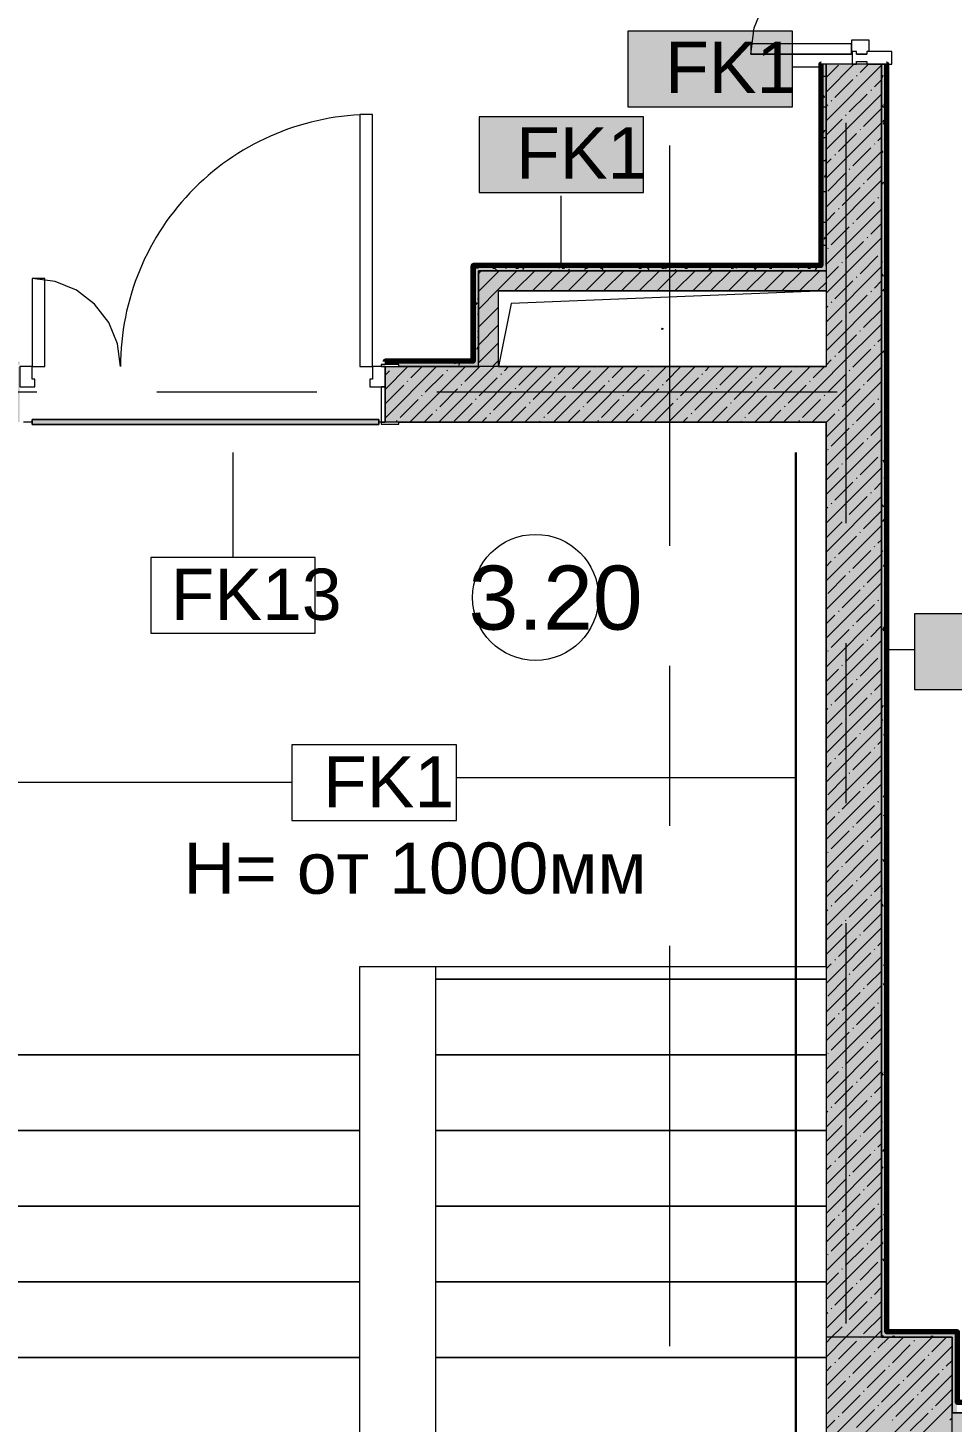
# Model space of a CAD drawing. Header units: millimetres. Extents: x -3817 to 677485, y -22715 to 103890.
# Drawn here: x 624498 to 628166, y 5590 to 11121 of the extents above; entities that cross this region are included whole.
import ezdxf

# ---------------------------------------------------------------- set-up
doc = ezdxf.new("R2010")
doc.units = ezdxf.units.MM
doc.layers.add('PDF _Геометрия', color=7, linetype='Continuous', true_color=0x1d1d1d)
doc.layers.add('PDF _Сплошная заливка', color=7, linetype='Continuous', true_color=0xffffff)
doc.layers.add('PDF _Текст', color=7, linetype='Continuous')
doc.styles.add('PDF GOST-Common', font='arial.ttf')

msp = doc.modelspace()

# ---------------------------------------------------------------- hatches: boundary and pattern name
at = {"layer": 'PDF _Сплошная заливка', "transparency": 33554559}
h = msp.add_hatch(color=256, dxfattribs=at)
h.paths.add_polyline_path([(627645.5, 10176.9), (627665.5, 10176.9), (627665.5, 10976.9), (627645.5, 10976.9), (627645.5, 10177.9)], flags=0)
h.paths.add_polyline_path([(627665.5, 12576.6), (627665.5, 12776.9), (627645.5, 12776.9), (627645.5, 12576.6)], flags=0)
for points in [[(627665.5, 10156.9), (627665.5, 10176.9), (626285.5, 10176.9), (626285.5, 10156.9), (626912.9, 10156.9)], [(627665.5, 10076.9), (627665.5, 10156.9), (626365.5, 10156.9), (626365.5, 10076.9), (626912.9, 10076.9)], [(627665.5, 5426.9), (628165.5, 5426.9), (628165.5, 5926.9), (627665.5, 5926.9), (627665.5, 5520.7)], [(628165.5, 5926.9), (628185.5, 5926.9), (628185.5, 5946.9), (627905.5, 5946.9), (627905.5, 5926.9)]]:
    msp.add_hatch(color=256, dxfattribs=at).paths.add_polyline_path(points)
h = msp.add_hatch(color=256, dxfattribs=at)
h.paths.add_polyline_path([(625970.5, 9776.9), (626285.5, 9776.9), (626285.5, 9796.9), (625915.5, 9796.9), (625915.5, 9784.9), (625970.5, 9784.9), (625970.5, 9780)], flags=0)
h.paths.add_polyline_path([(623999.5, 9776.9), (624410.5, 9776.9), (624410.5, 9784.9), (624465.5, 9784.9), (624465.5, 9796.9), (623795.5, 9794.9), (623795.5, 9776.9), (623805.5, 9776.9), (623805.5, 9784.9), (623875.5, 9784.9), (623875.5, 9776.9)], flags=0)
h.paths.add_polyline_path([(623755.5, 9776.9), (623755.5, 9796.9), (621495.5, 9796.9), (621495.5, 9776.9), (621505.5, 9776.9), (621505.5, 9784.9), (621575.5, 9784.9), (621575.5, 9776.9), (622865.5, 9776.9), (622865.5, 9784.9), (622935.5, 9784.9), (622935.5, 9776.9), (622945.5, 9776.9)], flags=0)
h.paths.add_polyline_path([(621086, 9776.9), (621455.5, 9776.9), (621455.5, 9796.9), (618995.5, 9796.9), (618995.5, 9776.9), (619005.5, 9776.9), (619005.5, 9784.9), (619075.5, 9784.9), (619075.5, 9776.9), (620415.5, 9776.9), (620415.5, 9784.9), (620485.5, 9784.9), (620485.5, 9776.9), (620495.5, 9776.9)], flags=0)
h.paths.add_polyline_path([(618955.5, 9776.9), (618955.5, 9796.9), (612965.5, 9796.9), (612965.5, 9776.9), (618065.5, 9778.2), (618065.5, 9784.9), (618135.5, 9784.9), (618135.5, 9776.9), (618172.6, 9776.9)], flags=0)
h = msp.add_hatch(color=256, dxfattribs=at)
h.paths.add_polyline_path([(627665.5, 9556.9), (627665.5, 9776.9), (625915.5, 9776.9), (625915.5, 9556.9), (626912.9, 9556.9)], flags=0)
h.paths.add_polyline_path([(624045.5, 9556.9), (624465.5, 9556.9), (624465.5, 9776.9), (624045.5, 9776.9)], flags=0)
h = msp.add_hatch(color=256, dxfattribs=at)
h.paths.add_polyline_path([(627885.5, 1996.9), (627885.5, 2226.9), (627665.5, 2226.9), (627665.5, 1996.9)], flags=0)
h.paths.add_polyline_path([(627665.5, 3026.9), (627885.5, 3026.9), (627885.5, 5426.9), (627665.5, 5426.9), (627665.5, 3178.4)], flags=0)
h.paths.add_polyline_path([(627847.8, 5926.9), (627885.5, 5926.9), (627885.5, 9776.9), (627665.5, 9776.9), (627665.5, 5926.9)], flags=0)
at = {"layer": 'PDF _Сплошная заливка', "true_color": 0x494949, "transparency": 33554559}
msp.add_hatch(color=251, dxfattribs=at).paths.add_polyline_path([(625890.5, 9546.9), (625890.5, 9566.9), (624515.5, 9566.9), (624515.5, 9546.9), (625456.2, 9546.9)])
at = {"layer": 'PDF _Сплошная заливка', "transparency": 33554559}
h = msp.add_hatch(color=256, dxfattribs=at)
h.paths.add_polyline_path([(636385.5, 5426.9), (636385.5, 5626.9), (636310.5, 5626.9), (636310.5, 5426.9), (636381.5, 5426.9)], flags=0)
h.paths.add_polyline_path([(635385.5, 5426.9), (635385.5, 5626.9), (634485.5, 5626.9), (634485.5, 5426.9), (634924.8, 5426.9)], flags=0)
h.paths.add_polyline_path([(633585.5, 5426.9), (633585.5, 5626.9), (633035.5, 5626.9), (633035.5, 5426.9), (633468.1, 5426.9)], flags=0)
h.paths.add_polyline_path([(632265.5, 5426.9), (632535.5, 5426.9), (632535.5, 5626.9), (632265.5, 5626.9), (632265.5, 5520.7)], flags=0)
h.paths.add_polyline_path([(629265.5, 5426.9), (629265.5, 5626.9), (628165.5, 5626.9), (628165.5, 5426.9), (629098, 5426.9)], flags=0)

# ---------------------------------------------------------------- linework, layer by layer
at = {"layer": 'PDF _Геометрия', "color": 253, "lineweight": 9, "true_color": 0xaaaaaa}
for points in [[(627766.5, 11016.9), (627366.5, 11016.9), (627380.1, 11120.4), (627420.1, 11216.9), (627483.6, 11299.7), (627566.5, 11363.3), (627662.9, 11403.2), (627766.5, 11416.9, -0.414213), (626646.7, 12536.6), (627766.5, 12536.6)], [(625865.5, 10776.9, 0.414214), (624865.5, 9776.9), (624853.5, 9867.4), (624818.6, 9951.9), (624762.9, 10024.3), (624690.5, 10080), (624606, 10114.9), (624515.5, 10126.9)]]:
    msp.add_lwpolyline(points, format="xyb", dxfattribs=at)
at = {"layer": 'PDF _Геометрия', "color": 7, "lineweight": 9}
for points in [[(627532.5, 11107.3), (626879.3, 11107.3), (626879.3, 10807.3), (627532.5, 10807.3)], [(627885.5, 9776.9), (627885.5, 10976.9)], [(626941.3, 10768), (626288.2, 10768), (626288.2, 10468), (626941.3, 10468)], [(626285.5, 10156.9), (626285.5, 9796.9)], [(627665.5, 9776.9), (626365.5, 9776.9)], [(624515.5, 9566.9), (625890.5, 9566.9)], [(624515.5, 9546.9), (625890.5, 9546.9)], [(625638.6, 9019.8), (624985.5, 9019.8), (624985.5, 8719.8), (625638.6, 8719.8)], [(628670, 8796.8), (628016.9, 8796.8), (628016.9, 8496.8), (628670, 8496.8)], [(626198.6, 8276.9), (625545.5, 8276.9), (625545.5, 7976.9), (626198.6, 7976.9)], [(628165.5, 5926.9), (627665.5, 5926.9), (627665.5, 5426.9), (628165.5, 5426.9)]]:
    msp.add_lwpolyline(points, close=True, dxfattribs=at)
at = {"layer": 'PDF _Геометрия', "color": 253, "lineweight": 9, "true_color": 0xaaaaaa}
for points in [[(627836.5, 11026.9), (627836.5, 11071.9), (627766.5, 11071.9), (627766.5, 11016.9), (627769.5, 11016.9)], [(627786.5, 11016.9), (627826.5, 11016.9)], [(627745.5, 9156.5), (627745.5, 10744)], [(627045.5, 9066.5), (627045.5, 10654)], [(622946.4, 9676.9), (624533.9, 9676.9)], [(625010.2, 9676.9), (625645.2, 9676.9)], [(626121.4, 9676.9), (627708.9, 9676.9)], [(624515.5, 9556.9), (624480.5, 9556.9)], [(625815.5, 5546.6), (625815.5, 5846.6), (625815.5, 6146.6), (625815.5, 6446.6), (625815.5, 6746.6), (625815.5, 7046.6), (625815.5, 7396.9), (627665.5, 7396.9), (627665.5, 9556.9), (625970.5, 9556.9)], [(625900.5, 9556.9), (625890.5, 9556.9)], [(627745.5, 8045.3), (627745.5, 8680.3)], [(627045.5, 7955.3), (627045.5, 8590.3)], [(627745.5, 5981.5), (627745.5, 7569)], [(627045.5, 5891.5), (627045.5, 7479)], [(626115.5, 7396.9), (626115.5, 7346.6), (626115.5, 7046.6), (626115.5, 6746.6), (626115.5, 6446.6), (626115.5, 6146.6), (626115.5, 5846.6), (626115.5, 5546.6)], [(627665.5, 7346.6), (626115.5, 7346.6), (627665.5, 7346.6), (627665.5, 7046.6), (627665.5, 6746.6), (627665.5, 6446.6), (627665.5, 6146.6), (627665.5, 5846.6), (627665.5, 5546.6), (627665.5, 5246.6), (627665.5, 4946.6), (627665.5, 4646.6), (627665.5, 4346.6), (627665.5, 4046.6), (627665.5, 3746.6), (626115.5, 3746.6), (627665.5, 3746.6)]]:
    msp.add_lwpolyline(points, dxfattribs=at)
for points in [[(627766.5, 11056.9), (627366.5, 11056.9), (627366.5, 11016.9), (627766.5, 11016.9)], [(625815.5, 7046.6), (624286.9, 7046.6)], [(626115.5, 7046.6), (627665.5, 7046.6)], [(625815.5, 6746.6), (624286.9, 6746.6)], [(626115.5, 6746.6), (627665.5, 6746.6)], [(625815.5, 6446.6), (624286.9, 6446.6)], [(626115.5, 6446.6), (627665.5, 6446.6)], [(625815.5, 6146.6), (624286.9, 6146.6)], [(626115.5, 6146.6), (627665.5, 6146.6)], [(625815.5, 5846.6), (624286.9, 5846.6)], [(626115.5, 5846.6), (627665.5, 5846.6)]]:
    msp.add_lwpolyline(points, close=True, dxfattribs=at)
at = {"layer": 'PDF _Геометрия', "color": 7, "lineweight": 20}
msp.add_lwpolyline([(627786.5, 11016.9), (627786.5, 11026.9), (627769.5, 11026.9), (627769.5, 10976.9), (627786.5, 10976.9), (627786.5, 10986.9), (627826.5, 10986.9), (627826.5, 10976.9), (627926.5, 10976.9), (627926.5, 11026.9), (627826.5, 11026.9), (627826.5, 11016.9)], close=True, dxfattribs=at)
at = {"layer": 'PDF _Геометрия', "color": 231, "lineweight": 70, "true_color": 0xff80c0}
for points in [[(627645.5, 10976.9), (627644.5, 10976.9), (627644.5, 10177.9), (626265.5, 10177.9), (626264.5, 10177.9), (626264.5, 9797.9), (625915.5, 9797.9), (625915.5, 9796.9)], [(629265.5, 5666.9), (629265.5, 5667.9), (628186.5, 5667.9), (628186.5, 5946.9), (628186.5, 5947.9), (627906.5, 5947.9), (627906.5, 10976.9), (627905.5, 10976.9)], [(626265.5, 9796.9), (626265.5, 10176.9), (626285.5, 10176.9)]]:
    msp.add_lwpolyline(points, dxfattribs=at)
at = {"layer": 'PDF _Геометрия', "color": 7, "lineweight": 9}
for points in [[(627665.5, 10176.9), (627665.5, 10976.9), (627665.5, 10176.9), (627665.5, 10156.9), (627665.5, 10076.9), (626365.5, 10076.9), (627665.5, 10076.9), (626415.5, 10026.9), (626365.5, 9776.9), (626285.5, 9776.9), (625970.5, 9776.9), (626285.5, 9776.9), (626285.5, 9796.9)], [(627645, 10965.4), (627532.5, 10965.4)], [(627645.5, 10976.9), (627645.5, 10177.9)], [(627905.5, 5946.9), (627905.5, 10976.9)], [(626614.7, 10177.4), (626614.7, 10454.1)], [(627645.5, 10176.9), (626285.5, 10176.9)], [(626264.5, 9796.9), (625915.5, 9796.9)], [(624515.5, 9546.9), (624515.5, 9566.9), (624515.5, 9546.9)], [(625890.5, 9546.9), (625890.5, 9566.9), (625890.5, 9546.9)], [(625312, 9019.8), (625312, 9435.9)], [(627906, 8654.9), (628016.9, 8654.9)], [(626198.6, 8146.9), (627545.5, 8146.9)], [(625545.5, 8126.9), (624385.5, 8126.9)], [(628185.5, 5946.9), (627906.5, 5946.9)]]:
    msp.add_lwpolyline(points, dxfattribs=at)
at = {"layer": 'PDF _Геометрия', "color": 231, "lineweight": 9, "true_color": 0xff80c0}
for points in [[(626285.5, 10176.9), (627645.5, 10176.9), (627645.5, 10177.9), (627645.5, 10976.9)], [(627905.5, 10976.9), (627905.5, 5946.9), (627906.5, 5946.9), (628185.5, 5946.9)], [(625915.5, 9796.9), (626264.5, 9796.9), (626265.5, 9796.9)]]:
    msp.add_lwpolyline(points, dxfattribs=at)
at = {"layer": 'PDF _Геометрия', "color": 9, "lineweight": 9, "true_color": 0xc0c0c0}
for points in [[(627905.5, 10976.9), (627885.5, 10976.9), (627665.5, 10976.9), (627645.5, 10976.9)], [(626285.5, 10176.9), (626265.5, 10176.9), (626265.5, 9796.9)], [(625915.5, 9796.9), (625915.5, 9784.9)], [(625915.5, 9776.9), (625915.5, 9556.9)], [(627885.5, 5926.9), (627885.5, 9776.9), (627885.5, 5926.9), (627905.5, 5926.9), (628165.5, 5926.9), (628165.5, 5626.9), (628185.5, 5626.9), (629265.4, 5626.9), (629265.4, 5666.9)], [(625970.5, 9556.9), (627665.5, 9556.9), (627665.5, 3026.9), (627885.5, 3026.9), (628043.5, 3026.9), (628043.5, 5176.9), (629265.5, 5176.9), (629265.5, 5426.9), (629265.5, 5626.9), (628165.5, 5626.9)]]:
    msp.add_lwpolyline(points, dxfattribs=at)
at = {"layer": 'PDF _Геометрия', "lineweight": 9}
for points in [[(627665.5, 10866.1), (627776.2, 10976.9)], [(627665.5, 10923.2), (627714.6, 10972.3)], [(627665.5, 10752.1), (627885.5, 10972.1)], [(627800.1, 10943.8), (627833.2, 10976.9)], [(627700.3, 10844), (627771.6, 10915.3)], [(627785.9, 10929.5), (627788.2, 10931.9)], [(627857.1, 10886.7), (627885.5, 10915.1)], [(627665.5, 10638), (627885.5, 10858)], [(627757.3, 10787), (627828.6, 10858.2)], [(627842.9, 10872.5), (627845.3, 10874.9)], [(627665.5, 10809.1), (627671.8, 10815.5)], [(627686.1, 10829.7), (627688.4, 10832.1)], [(627814.4, 10729.9), (627885.5, 10801)], [(627665.5, 10695.1), (627728.8, 10758.4)], [(627665.5, 10524), (627885.5, 10744)], [(627743.1, 10772.7), (627745.5, 10775.1)], [(627714.6, 10630.1), (627785.9, 10701.4)], [(627800.1, 10715.7), (627802.5, 10718)], [(627871.4, 10672.9), (627885.5, 10687)], [(627665.5, 10409.9), (627885.5, 10629.9)], [(627771.6, 10573.1), (627842.9, 10644.4)], [(627857.1, 10658.7), (627859.5, 10661)], [(627665.5, 10581), (627686.1, 10601.6)], [(627700.3, 10615.9), (627702.7, 10618.3)], [(627828.6, 10516.1), (627885.5, 10572.9)], [(627665.5, 10295.9), (627885.5, 10515.9)], [(627671.8, 10473.3), (627743.1, 10544.6)], [(627757.3, 10558.9), (627759.7, 10561.2)], [(627728.8, 10416.3), (627800.1, 10487.6)], [(627814.4, 10501.8), (627816.7, 10504.2)], [(627665.5, 10181.8), (627885.5, 10401.8)], [(627714.6, 10402), (627716.9, 10404.4)], [(627785.9, 10359.3), (627857.1, 10430.6)], [(627871.4, 10444.8), (627873.8, 10447.2)], [(627665.5, 10352.9), (627700.3, 10387.8)], [(627771.6, 10345), (627774, 10347.4)], [(627842.9, 10302.2), (627885.5, 10344.8)], [(627665.5, 10067.8), (627885.5, 10287.8)], [(627686.1, 10259.5), (627757.3, 10330.8)], [(627828.6, 10288), (627831, 10290.4)], [(627671.8, 10245.2), (627674.2, 10247.6)], [(627743.1, 10202.5), (627814.4, 10273.7)], [(627728.8, 10188.2), (627731.2, 10190.6)], [(627800.1, 10145.4), (627871.4, 10216.7)], [(626285.5, 10145.2), (626297.1, 10156.9)], [(626285.5, 10074.5), (626365.5, 10154.5), (626367.8, 10156.9)], [(626285.5, 10003.8), (626365.5, 10083.8), (626438.5, 10156.9)], [(626429.2, 10076.9), (626509.2, 10156.9)], [(626499.9, 10076.9), (626579.9, 10156.9)], [(626570.7, 10076.9), (626650.7, 10156.9)], [(626641.4, 10076.9), (626721.4, 10156.9)], [(626712.1, 10076.9), (626792.1, 10156.9)], [(626782.8, 10076.9), (626862.8, 10156.9)], [(626853.5, 10076.9), (626933.5, 10156.9)], [(626924.2, 10076.9), (627004.2, 10156.9)], [(626994.9, 10076.9), (627074.9, 10156.9)], [(627065.6, 10076.9), (627145.6, 10156.9)], [(627136.3, 10076.9), (627216.3, 10156.9)], [(627207.1, 10076.9), (627287.1, 10156.9)], [(627277.8, 10076.9), (627357.8, 10156.9)], [(627348.5, 10076.9), (627428.5, 10156.9)], [(627419.2, 10076.9), (627499.2, 10156.9)], [(627489.9, 10076.9), (627569.9, 10156.9)], [(627560.6, 10076.9), (627640.6, 10156.9)], [(627665.5, 10124.8), (627714.6, 10173.9)], [(627665.5, 9953.7), (627885.5, 10173.7)], [(627785.9, 10131.2), (627788.2, 10133.5)], [(627631.3, 10076.9), (627665.5, 10111)], [(627700.3, 10045.6), (627771.6, 10116.9)], [(627842.9, 10074.1), (627845.3, 10076.5)], [(627857.1, 10088.4), (627885.5, 10116.7)], [(626285.5, 9933.1), (626365.5, 10013.1)], [(627665.5, 9839.7), (627885.5, 10059.7)], [(627665.5, 10010.8), (627671.8, 10017.1)], [(627686.1, 10031.4), (627688.4, 10033.8)], [(627757.3, 9988.6), (627828.6, 10059.9)], [(627665.5, 9896.7), (627728.8, 9960.1)], [(627743.1, 9974.4), (627745.5, 9976.7)], [(627814.4, 9931.6), (627885.5, 10002.7)], [(626285.5, 9862.4), (626365.5, 9942.4)], [(627496.7, 9556.9), (627665.5, 9725.7), (627716.7, 9776.9), (627885.5, 9945.7)], [(627714.6, 9831.8), (627785.9, 9903.1)], [(627800.1, 9917.3), (627802.5, 9919.7)], [(626285.5, 9791.7), (626365.5, 9871.7)], [(627771.6, 9774.8), (627773.7, 9776.9), (627842.9, 9846)], [(627857.1, 9860.3), (627859.5, 9862.7)], [(627871.4, 9874.6), (627885.5, 9888.6)], [(626341.4, 9776.9), (626365.5, 9801)], [(627610.7, 9556.9), (627665.5, 9611.6), (627830.7, 9776.9), (627885.5, 9831.6)], [(627665.5, 9782.7), (627686.1, 9803.3)], [(627700.3, 9817.5), (627702.7, 9819.9)], [(625915.5, 9686.4), (626005.9, 9776.9)], [(625915.5, 9572.3), (626120, 9776.9)], [(625915.5, 9743.4), (625932.6, 9760.5)], [(625946.8, 9774.8), (625948.9, 9776.9)], [(626014, 9556.9), (626234, 9776.9)], [(626018.1, 9732), (626063, 9776.9)], [(626075.1, 9675), (626146.4, 9746.3)], [(626128.1, 9556.9), (626348.1, 9776.9)], [(626160.7, 9760.5), (626163, 9762.9)], [(626174.9, 9774.8), (626177, 9776.9)], [(626231.9, 9717.7), (626291.1, 9776.9)], [(626242.1, 9556.9), (626462.1, 9776.9)], [(626356.2, 9556.9), (626576.2, 9776.9)], [(626374.5, 9746.3), (626376.9, 9748.6)], [(626388.8, 9760.5), (626405.1, 9776.9)], [(626445.8, 9703.5), (626517.1, 9774.8)], [(626470.2, 9556.9), (626690.2, 9776.9)], [(626584.3, 9556.9), (626804.3, 9776.9)], [(626588.3, 9732), (626590.7, 9734.4)], [(626602.6, 9746.3), (626633.2, 9776.9)], [(626659.6, 9689.2), (626730.9, 9760.5)], [(626698.3, 9556.9), (626918.3, 9776.9)], [(626745.2, 9774.8), (626747.2, 9776.9)], [(626812.4, 9556.9), (627032.4, 9776.9)], [(626816.4, 9732), (626861.3, 9776.9)], [(626873.5, 9675), (626944.7, 9746.3)], [(626926.4, 9556.9), (627146.4, 9776.9)], [(626959, 9760.5), (626961.4, 9762.9)], [(626973.3, 9774.8), (626975.3, 9776.9)], [(627030.3, 9717.7), (627089.4, 9776.9)], [(627040.5, 9556.9), (627260.5, 9776.9)], [(627154.5, 9556.9), (627374.5, 9776.9)], [(627172.8, 9746.3), (627175.2, 9748.6)], [(627187.1, 9760.5), (627203.4, 9776.9)], [(627244.1, 9703.5), (627315.4, 9774.8)], [(627268.6, 9556.9), (627488.6, 9776.9)], [(627382.6, 9556.9), (627602.6, 9776.9)], [(627386.7, 9732), (627389.1, 9734.4)], [(627400.9, 9746.3), (627431.5, 9776.9)], [(627458, 9689.2), (627529.2, 9760.5)], [(627543.5, 9774.8), (627545.6, 9776.9)], [(627614.8, 9732), (627659.6, 9776.9)], [(627671.8, 9675), (627743.1, 9746.3)], [(627757.3, 9760.5), (627759.7, 9762.9)], [(627828.6, 9717.7), (627885.5, 9774.6)], [(625918.3, 9632.2), (625989.6, 9703.5)], [(626003.8, 9717.7), (626006.2, 9720.1)], [(626132.1, 9618), (626203.4, 9689.2)], [(626217.7, 9703.5), (626220.1, 9705.9)], [(626289, 9660.7), (626360.2, 9732)], [(626431.5, 9689.2), (626433.9, 9691.6)], [(626502.8, 9646.5), (626574.1, 9717.7)], [(626716.6, 9632.2), (626787.9, 9703.5)], [(626802.2, 9717.7), (626804.6, 9720.1)], [(626930.5, 9618), (627001.8, 9689.2)], [(627016, 9703.5), (627018.4, 9705.9)], [(627087.3, 9660.7), (627158.6, 9732)], [(627229.9, 9689.2), (627232.2, 9691.6)], [(627301.2, 9646.5), (627372.4, 9717.7)], [(627515, 9632.2), (627586.3, 9703.5)], [(627600.5, 9717.7), (627602.9, 9720.1)], [(627665.5, 9497.6), (627885.5, 9717.6)], [(627728.8, 9618), (627800.1, 9689.2)], [(627814.4, 9703.5), (627816.7, 9705.9)], [(625975.3, 9575.2), (626046.6, 9646.5)], [(626060.9, 9660.7), (626063.2, 9663.1)], [(626189.2, 9560.9), (626260.5, 9632.2)], [(626274.7, 9646.5), (626277.1, 9648.8)], [(626346, 9603.7), (626417.3, 9675)], [(626488.5, 9632.2), (626490.9, 9634.6)], [(626559.8, 9589.4), (626631.1, 9660.7)], [(626645.4, 9675), (626647.7, 9677.3)], [(626773.7, 9575.2), (626845, 9646.5)], [(626859.2, 9660.7), (626861.6, 9663.1)], [(626987.5, 9560.9), (627058.8, 9632.2)], [(627073.1, 9646.5), (627075.4, 9648.8)], [(627144.3, 9603.7), (627215.6, 9675)], [(627286.9, 9632.2), (627289.3, 9634.6)], [(627358.2, 9589.4), (627429.5, 9660.7)], [(627443.7, 9675), (627446.1, 9677.3)], [(627572, 9575.2), (627643.3, 9646.5)], [(627657.6, 9660.7), (627659.9, 9663.1)], [(627785.9, 9560.9), (627857.1, 9632.2)], [(627871.4, 9646.5), (627873.8, 9648.8)], [(626071.1, 9556.9), (626103.6, 9589.4)], [(626117.9, 9603.7), (626120.3, 9606.1)], [(626299.2, 9556.9), (626317.5, 9575.2)], [(626331.7, 9589.4), (626334.1, 9591.8)], [(626413.2, 9556.9), (626474.3, 9618)], [(626545.6, 9575.2), (626547.9, 9577.6)], [(626641.3, 9556.9), (626688.1, 9603.7)], [(626702.4, 9618), (626704.8, 9620.3)], [(626869.4, 9556.9), (626902, 9589.4)], [(626916.2, 9603.7), (626918.6, 9606.1)], [(627097.5, 9556.9), (627115.8, 9575.2)], [(627130.1, 9589.4), (627132.4, 9591.8)], [(627211.5, 9556.9), (627272.6, 9618)], [(627343.9, 9575.2), (627346.3, 9577.6)], [(627439.6, 9556.9), (627486.5, 9603.7)], [(627500.7, 9618), (627503.1, 9620.3)], [(627665.5, 9383.5), (627885.5, 9603.5)], [(627665.5, 9554.6), (627700.3, 9589.4)], [(627714.6, 9603.7), (627716.9, 9606.1)], [(625961.1, 9560.9), (625963.4, 9563.3)], [(626527.2, 9556.9), (626531.3, 9560.9)], [(626759.4, 9560.9), (626761.8, 9563.3)], [(627325.6, 9556.9), (627329.7, 9560.9)], [(627557.8, 9560.9), (627560.1, 9563.3)], [(627686.1, 9461.1), (627757.3, 9532.4)], [(627771.6, 9546.7), (627774, 9549)], [(627842.9, 9503.9), (627885.5, 9546.5)], [(627665.5, 9269.5), (627885.5, 9489.5)], [(627743.1, 9404.1), (627814.4, 9475.4)], [(627828.6, 9489.6), (627831, 9492)], [(627671.8, 9446.9), (627674.2, 9449.2)], [(627800.1, 9347.1), (627871.4, 9418.4)], [(627665.5, 9326.5), (627714.6, 9375.6)], [(627665.5, 9155.4), (627885.5, 9375.4)], [(627728.8, 9389.9), (627731.2, 9392.2)], [(627700.3, 9247.3), (627771.6, 9318.6)], [(627785.9, 9332.8), (627788.2, 9335.2)], [(627857.1, 9290.1), (627885.5, 9318.4)], [(627665.5, 9041.4), (627885.5, 9261.4)], [(627757.3, 9190.3), (627828.6, 9261.5)], [(627842.9, 9275.8), (627845.3, 9278.2)], [(627665.5, 9212.4), (627671.8, 9218.8)], [(627686.1, 9233), (627688.4, 9235.4)], [(627814.4, 9133.2), (627885.5, 9204.3)], [(627665.5, 9098.4), (627728.8, 9161.8)], [(627665.5, 8927.3), (627885.5, 9147.3)], [(627743.1, 9176), (627745.5, 9178.4)], [(627714.6, 9033.4), (627785.9, 9104.7)], [(627800.1, 9119), (627802.5, 9121.4)], [(627871.4, 9076.2), (627885.5, 9090.3)], [(627665.5, 8813.3), (627885.5, 9033.3)], [(627700.3, 9019.2), (627702.7, 9021.6)], [(627771.6, 8976.4), (627842.9, 9047.7)], [(627857.1, 9062), (627859.5, 9064.3)], [(627665.5, 8984.3), (627686.1, 9004.9)], [(627757.3, 8962.2), (627759.7, 8964.5)], [(627828.6, 8919.4), (627885.5, 8976.2)], [(627665.5, 8699.2), (627885.5, 8919.2)], [(627671.8, 8876.6), (627743.1, 8947.9)], [(627814.4, 8905.1), (627816.7, 8907.5)], [(627728.8, 8819.6), (627800.1, 8890.9)], [(627871.4, 8848.1), (627873.8, 8850.5)], [(627665.5, 8585.2), (627885.5, 8805.2)], [(627714.6, 8805.4), (627716.9, 8807.7)], [(627785.9, 8762.6), (627857.1, 8833.9)], [(627665.5, 8756.2), (627700.3, 8791.1)], [(627771.6, 8748.3), (627774, 8750.7)], [(627842.9, 8705.6), (627885.5, 8748.1)], [(627665.5, 8471.1), (627885.5, 8691.1)], [(627686.1, 8662.8), (627757.3, 8734.1)], [(627828.6, 8691.3), (627831, 8693.7)], [(627671.8, 8648.5), (627674.2, 8650.9)], [(627743.1, 8605.8), (627814.4, 8677)], [(627665.5, 8528.1), (627714.6, 8577.3)], [(627665.5, 8357.1), (627885.5, 8577.1)], [(627728.8, 8591.5), (627731.2, 8593.9)], [(627800.1, 8548.7), (627871.4, 8620)], [(627700.3, 8448.9), (627771.6, 8520.2)], [(627785.9, 8534.5), (627788.2, 8536.9)], [(627857.1, 8491.7), (627885.5, 8520)], [(627665.5, 8243), (627885.5, 8463)], [(627757.3, 8391.9), (627828.6, 8463.2)], [(627842.9, 8477.5), (627845.3, 8479.8)], [(627665.5, 8414.1), (627671.8, 8420.4)], [(627686.1, 8434.7), (627688.4, 8437.1)], [(627665.5, 8300), (627728.8, 8363.4)], [(627743.1, 8377.7), (627745.5, 8380)], [(627814.4, 8334.9), (627885.5, 8406)], [(627665.5, 8129), (627885.5, 8349)], [(627714.6, 8235.1), (627785.9, 8306.4)], [(627800.1, 8320.6), (627802.5, 8323)], [(627771.6, 8178.1), (627842.9, 8249.4)], [(627857.1, 8263.6), (627859.5, 8266)], [(627871.4, 8277.9), (627885.5, 8291.9)], [(627665.5, 8014.9), (627885.5, 8234.9)], [(627665.5, 8186), (627686.1, 8206.6)], [(627700.3, 8220.8), (627702.7, 8223.2)], [(627671.8, 8078.3), (627743.1, 8149.6)], [(627757.3, 8163.8), (627759.7, 8166.2)], [(627828.6, 8121.1), (627885.5, 8177.9)], [(627665.5, 7900.9), (627885.5, 8120.9)], [(627728.8, 8021.3), (627800.1, 8092.5)], [(627814.4, 8106.8), (627816.7, 8109.2)], [(627785.9, 7964.2), (627857.1, 8035.5)], [(627871.4, 8049.8), (627873.8, 8052.1)], [(627665.5, 7786.8), (627885.5, 8006.8)], [(627665.5, 7957.9), (627700.3, 7992.7)], [(627714.6, 8007), (627716.9, 8009.4)], [(627686.1, 7864.4), (627757.3, 7935.7)], [(627771.6, 7950), (627774, 7952.4)], [(627842.9, 7907.2), (627885.5, 7949.8)], [(627665.5, 7672.8), (627885.5, 7892.8)], [(627743.1, 7807.4), (627814.4, 7878.7)], [(627828.6, 7893), (627831, 7895.3)], [(627671.8, 7850.2), (627674.2, 7852.6)], [(627800.1, 7750.4), (627871.4, 7821.7)], [(627665.5, 7729.8), (627714.6, 7778.9)], [(627665.5, 7558.7), (627885.5, 7778.7)], [(627728.8, 7793.2), (627731.2, 7795.5)], [(627700.3, 7650.6), (627771.6, 7721.9)], [(627785.9, 7736.1), (627788.2, 7738.5)], [(627857.1, 7693.4), (627885.5, 7721.7)], [(627665.5, 7444.7), (627885.5, 7664.7)], [(627686.1, 7636.3), (627688.4, 7638.7)], [(627757.3, 7593.6), (627828.6, 7664.9)], [(627842.9, 7679.1), (627845.3, 7681.5)], [(627665.5, 7615.7), (627671.8, 7622.1)], [(627743.1, 7579.3), (627745.5, 7581.7)], [(627814.4, 7536.6), (627885.5, 7607.6)], [(627665.5, 7501.7), (627728.8, 7565.1)], [(627665.5, 7330.6), (627885.5, 7550.6)], [(627800.1, 7522.3), (627802.5, 7524.7)], [(627714.6, 7436.8), (627785.9, 7508)], [(627857.1, 7465.3), (627859.5, 7467.6)], [(627871.4, 7479.5), (627885.5, 7493.6)], [(627665.5, 7216.6), (627885.5, 7436.6)], [(627700.3, 7422.5), (627702.7, 7424.9)], [(627771.6, 7379.7), (627842.9, 7451)], [(627665.5, 7387.6), (627686.1, 7408.2)], [(627757.3, 7365.5), (627759.7, 7367.8)], [(627828.6, 7322.7), (627885.5, 7379.5)], [(627665.5, 7102.5), (627885.5, 7322.5)], [(627671.8, 7279.9), (627743.1, 7351.2)], [(627814.4, 7308.5), (627816.7, 7310.8)], [(627728.8, 7222.9), (627800.1, 7294.2)], [(627871.4, 7251.4), (627873.8, 7253.8)], [(627665.5, 6988.5), (627885.5, 7208.5)], [(627665.5, 7159.5), (627700.3, 7194.4)], [(627714.6, 7208.7), (627716.9, 7211)], [(627785.9, 7165.9), (627857.1, 7237.2)], [(627686.1, 7066.1), (627757.3, 7137.4)], [(627771.6, 7151.6), (627774, 7154)], [(627842.9, 7108.9), (627885.5, 7151.4)], [(627665.5, 6874.4), (627885.5, 7094.4)], [(627743.1, 7009.1), (627814.4, 7080.4)], [(627828.6, 7094.6), (627831, 7097)], [(627671.8, 7051.8), (627674.2, 7054.2)], [(627665.5, 6931.4), (627714.6, 6980.6)], [(627665.5, 6760.4), (627885.5, 6980.4)], [(627728.8, 6994.8), (627731.2, 6997.2)], [(627800.1, 6952), (627871.4, 7023.3)], [(627700.3, 6852.3), (627771.6, 6923.5)], [(627785.9, 6937.8), (627788.2, 6940.2)], [(627857.1, 6895), (627885.5, 6923.3)], [(627665.5, 6646.3), (627885.5, 6866.3)], [(627757.3, 6795.2), (627828.6, 6866.5)], [(627842.9, 6880.8), (627845.3, 6883.1)], [(627665.5, 6817.4), (627671.8, 6823.7)], [(627686.1, 6838), (627688.4, 6840.4)], [(627814.4, 6738.2), (627885.5, 6809.3)], [(627665.5, 6703.3), (627728.8, 6766.7)], [(627665.5, 6532.3), (627885.5, 6752.3)], [(627743.1, 6781), (627745.5, 6783.3)], [(627714.6, 6638.4), (627785.9, 6709.7)], [(627800.1, 6724), (627802.5, 6726.3)], [(627871.4, 6681.2), (627885.5, 6695.2)], [(627665.5, 6418.2), (627885.5, 6638.2)], [(627771.6, 6581.4), (627842.9, 6652.7)], [(627857.1, 6666.9), (627859.5, 6669.3)], [(627665.5, 6589.3), (627686.1, 6609.9)], [(627700.3, 6624.2), (627702.7, 6626.5)], [(627671.8, 6481.6), (627743.1, 6552.9)], [(627757.3, 6567.1), (627759.7, 6569.5)], [(627828.6, 6524.4), (627885.5, 6581.2)], [(627665.5, 6304.2), (627885.5, 6524.2)], [(627728.8, 6424.6), (627800.1, 6495.9)], [(627814.4, 6510.1), (627816.7, 6512.5)], [(627785.9, 6367.5), (627857.1, 6438.8)], [(627871.4, 6453.1), (627873.8, 6455.5)], [(627665.5, 6190.1), (627885.5, 6410.1)], [(627665.5, 6361.2), (627700.3, 6396.1)], [(627714.6, 6410.3), (627716.9, 6412.7)], [(627686.1, 6267.8), (627757.3, 6339)], [(627771.6, 6353.3), (627774, 6355.7)], [(627842.9, 6310.5), (627885.5, 6353.1)], [(627665.5, 6076.1), (627885.5, 6296.1)], [(627671.8, 6253.5), (627674.2, 6255.9)], [(627743.1, 6210.7), (627814.4, 6282)], [(627828.6, 6296.3), (627831, 6298.6)], [(627728.8, 6196.5), (627731.2, 6198.8)], [(627800.1, 6153.7), (627871.4, 6225)], [(627665.5, 6133.1), (627714.6, 6182.2)], [(627665.5, 5962), (627885.5, 6182)], [(627785.9, 6139.4), (627788.2, 6141.8)], [(627700.3, 6053.9), (627771.6, 6125.2)], [(627842.9, 6082.4), (627845.3, 6084.8)], [(627857.1, 6096.7), (627885.5, 6125)], [(627665.5, 5848), (627744.3, 5926.9), (627885.5, 6068)], [(627686.1, 6039.7), (627688.4, 6042)], [(627757.3, 5996.9), (627828.6, 6068.2)], [(627665.5, 6019), (627671.8, 6025.4)], [(627743.1, 5982.6), (627745.5, 5985)], [(627814.4, 5939.9), (627885.5, 6011)], [(627665.5, 5905), (627687.3, 5926.9), (627728.8, 5968.4)], [(627665.5, 5733.9), (627858.4, 5926.9), (627885.5, 5953.9)], [(627665.5, 5619.9), (627972.4, 5926.9)], [(627665.5, 5505.8), (628086.5, 5926.9)], [(627800.1, 5925.6), (627801.4, 5926.9)], [(627871.4, 5882.8), (627915.4, 5926.9)], [(628028.2, 5925.6), (628029.5, 5926.9)], [(628085.2, 5868.6), (628143.5, 5926.9)], [(627665.5, 5391.8), (627700.5, 5426.9), (628165.5, 5891.8)], [(627714.6, 5840.1), (627785.9, 5911.3)], [(627857.1, 5868.6), (627859.5, 5871)], [(627928.4, 5825.8), (627999.7, 5897.1)], [(628014, 5911.3), (628016.3, 5913.7)], [(627665.5, 5791), (627686.1, 5811.6)], [(627700.3, 5825.8), (627702.7, 5828.2)], [(627771.6, 5783), (627842.9, 5854.3)], [(627914.2, 5811.6), (627916.5, 5813.9)], [(627985.4, 5768.8), (628056.7, 5840.1)], [(628071, 5854.3), (628073.4, 5856.7)], [(628142.3, 5811.6), (628165.5, 5834.8)], [(627665.5, 5277.7), (627814.6, 5426.9), (628165.5, 5777.7)], [(627671.8, 5683.3), (627743.1, 5754.5)], [(627757.3, 5768.8), (627759.7, 5771.2)], [(627828.6, 5726), (627899.9, 5797.3)], [(627971.2, 5754.5), (627973.6, 5756.9)], [(628042.5, 5711.8), (628113.8, 5783)], [(628128, 5797.3), (628130.4, 5799.7)], [(627728.8, 5626.2), (627800.1, 5697.5)], [(627814.4, 5711.8), (627816.7, 5714.1)], [(627885.7, 5669), (627956.9, 5740.3)], [(628028.2, 5697.5), (628030.6, 5699.9)], [(628099.5, 5654.7), (628165.5, 5720.7)], [(627871.4, 5654.7), (627873.8, 5657.1)], [(627928.6, 5426.9), (628165.5, 5663.7)], [(627942.7, 5612), (628014, 5683.3)], [(628085.2, 5640.5), (628087.6, 5642.9)], [(627665.5, 5562.9), (627700.3, 5597.7)], [(627714.6, 5612), (627716.9, 5614.3)], [(627785.9, 5569.2), (627857.1, 5640.5)], [(627928.4, 5597.7), (627930.8, 5600.1)], [(627999.7, 5554.9), (628071, 5626.2)], [(628156.5, 5597.7), (628165.5, 5606.7)]]:
    msp.add_lwpolyline(points, dxfattribs=at)
at = {"layer": 'PDF _Геометрия', "color": 253, "lineweight": 9, "true_color": 0x9b9b9b}
for points in [[(627653.9, 10929.4), (627664, 10929.4)], [(627891.2, 10931.7), (627886.1, 10923)], [(627660, 10844), (627655, 10852.7)], [(627897.8, 10868.5), (627905.5, 10868.5)], [(627905.5, 10845.5), (627900.7, 10853.8)], [(627653.9, 10807.5), (627664, 10807.5)], [(627894.6, 10803.4), (627889.5, 10812.2)], [(627898.2, 10822), (627893.2, 10813.3)], [(627648.4, 10755.1), (627645.5, 10749.9)], [(627894.2, 10754), (627889.1, 10745.3)], [(627898.6, 10735.4), (627893.6, 10744.1)], [(627897.8, 10746.5), (627905.5, 10746.5)], [(627653.9, 10685.6), (627664, 10685.6)], [(627659.6, 10713.4), (627654.5, 10704.7)], [(627665.5, 10712.6), (627663.1, 10716.6)], [(627902.7, 10667.4), (627897.7, 10676.1)], [(627905.3, 10712.3), (627900.3, 10703.6)], [(627645.8, 10624.6), (627645.5, 10625.3)], [(627891.6, 10625.7), (627886.5, 10634.4)], [(627897.8, 10655.1), (627905.5, 10655.1)], [(627653.9, 10594.1), (627664, 10594.1)], [(627665.5, 10601.7), (627661.6, 10595)], [(627662.6, 10535.7), (627657.5, 10527)], [(627893.1, 10508.2), (627888, 10499.5)], [(627897.8, 10533.2), (627905.5, 10533.2)], [(627654, 10488.6), (627649, 10497.3)], [(627653.9, 10472.2), (627664, 10472.2)], [(627888.6, 10448), (627885.5, 10453.4)], [(627904.2, 10466.6), (627899.2, 10457.9)], [(627897.8, 10411.3), (627905.5, 10411.3)], [(627653.9, 10350.3), (627664, 10350.3)], [(627905.5, 10357.8), (627902.9, 10362.3)], [(627661.5, 10290), (627656.4, 10281.3)], [(627897.8, 10319.8), (627905.5, 10319.8)], [(627653.9, 10258.9), (627664, 10258.9)], [(626498.5, 10173.4), (626496.6, 10176.9)], [(626744.3, 10174.5), (626742.9, 10176.9)], [(626922, 10171.5), (626918.9, 10176.9)], [(626997.8, 10176.9), (626994.3, 10170.8)], [(627244.2, 10176.9), (627240.1, 10169.7)], [(627887.9, 10194.5), (627885.5, 10190.3)], [(627897.8, 10197.9), (627905.5, 10197.9)], [(626268, 10145.9), (626265.5, 10150.4)], [(626343.3, 10167.4), (626353.4, 10167.4)], [(626356.6, 10163.5), (626352.8, 10156.9)], [(626398.2, 10174.6), (626393.2, 10165.9)], [(626434.7, 10167.4), (626444.8, 10167.4)], [(626466.3, 10170.6), (626461.2, 10161.8)], [(626608.2, 10166.4), (626603.2, 10175.1)], [(626617.6, 10167.4), (626627.7, 10167.4)], [(626648.9, 10156.9), (626644.8, 10163.9)], [(626712, 10169.5), (626707, 10160.7)], [(626709.1, 10167.4), (626719.1, 10167.4)], [(626770, 10167.4), (626780.1, 10167.4)], [(626780, 10165.4), (626775.1, 10156.9)], [(626922.4, 10167.4), (626932.5, 10167.4)], [(626963.6, 10160.4), (626958.6, 10169.1)], [(627013.9, 10167.4), (627023.9, 10167.4)], [(627031.6, 10164.5), (627026.6, 10173.2)], [(627071.2, 10156.9), (627068.3, 10162)], [(627105.3, 10167.4), (627115.4, 10167.4)], [(627203.5, 10167.3), (627198.4, 10158.6)], [(627209.3, 10161.5), (627204.3, 10170.2)], [(627288.2, 10167.4), (627298.2, 10167.4)], [(627313.1, 10174.3), (627308.1, 10165.6)], [(627379.6, 10167.4), (627389.7, 10167.4)], [(627387, 10158.5), (627382, 10167.2)], [(627440.6, 10167.4), (627450.6, 10167.4)], [(627493.6, 10156.9), (627491.7, 10160.1)], [(627558.9, 10173.2), (627553.8, 10164.5)], [(627593, 10167.4), (627603, 10167.4)], [(627626.9, 10169.2), (627621.9, 10160.5)], [(627893.8, 10134.3), (627888.7, 10143)], [(626269.2, 10073.1), (626265.5, 10066.6)], [(626272.1, 10077.9), (626267.1, 10086.6)], [(627895, 10084.8), (627889.9, 10076.1)], [(627897.8, 10076), (627905.5, 10076)], [(626276.2, 10009.9), (626271.2, 10018.6)], [(626280.4, 10031.5), (626275.4, 10022.8)], [(626282.3, 10045.5), (626285.5, 10045.5)], [(626282.3, 9984.5), (626285.5, 9984.5)], [(627901.9, 9998.2), (627896.9, 10006.9)], [(627897.8, 9984.5), (627905.5, 9984.5)], [(626285.5, 9918.4), (626282.4, 9913.1)], [(626283.4, 9853.8), (626278.4, 9845.1)], [(626282.3, 9893.1), (626285.5, 9893.1)], [(627897.8, 9862.6), (627905.5, 9862.6)], [(626194, 9786.4), (626189, 9795.2)], [(626211.3, 9789.8), (626206.2, 9781.1)], [(626250.5, 9796.9), (626247.9, 9792.3)], [(626262.1, 9790.5), (626258.4, 9796.9)], [(627893.9, 9839.1), (627888.8, 9830.4)], [(627905, 9797.4), (627900, 9788.7)], [(627887.8, 9778.9), (627885.5, 9782.9)], [(627897.8, 9740.7), (627905.5, 9740.7)], [(627897.8, 9649.3), (627905.5, 9649.3)], [(627905.5, 9615.3), (627903, 9611)], [(627897.8, 9527.3), (627905.5, 9527.3)], [(627897, 9397.1), (627892, 9405.8)], [(627897.8, 9405.4), (627905.5, 9405.4)], [(627905.5, 9443.4), (627903.2, 9447.4)], [(627905.5, 9371.5), (627901.9, 9365.3)], [(627901.1, 9329), (627896.1, 9337.7)], [(627897.8, 9314), (627905.5, 9314)], [(627905.2, 9261), (627900.2, 9269.7)], [(627894.1, 9219.4), (627889, 9228.1)], [(627897.8, 9192.1), (627905.5, 9192.1)], [(627894.7, 9169.9), (627889.6, 9161.2)], [(627887, 9109.7), (627885.5, 9112.3)], [(627897.8, 9070.1), (627905.5, 9070.1)], [(627891.1, 9041.7), (627886, 9050.4)], [(627901.7, 9060.2), (627896.7, 9051.5)], [(627897.6, 8992.2), (627892.6, 8983.5)], [(627897.8, 8978.7), (627905.5, 8978.7)], [(627905.5, 8944.8), (627903.8, 8941.8)], [(627905.5, 8955.8), (627905.4, 8955.9)], [(627897.8, 8856.8), (627905.5, 8856.8)], [(627896.6, 8746.5), (627891.5, 8737.7)], [(627896.2, 8727.9), (627891.2, 8736.6)], [(627897.8, 8734.9), (627905.5, 8734.9)], [(627905.5, 8700.9), (627902.7, 8696.1)], [(627897.8, 8643.4), (627905.5, 8643.4)], [(627904.4, 8591.8), (627899.4, 8600.5)], [(627897.8, 8521.5), (627905.5, 8521.5)], [(627891.4, 8432.7), (627886.3, 8424)], [(627890.3, 8372.5), (627885.5, 8380.8)], [(627887.3, 8364.7), (627885.5, 8361.5)], [(627897.8, 8399.6), (627905.5, 8399.6)], [(627898.5, 8323), (627893.4, 8314.3)], [(627897.8, 8308.1), (627905.5, 8308.1)], [(627897.8, 8186.2), (627905.5, 8186.2)], [(627886.2, 8118.9), (627885.5, 8117.6)], [(627897.4, 8077.3), (627892.3, 8068.6)], [(627897.8, 8064.3), (627905.5, 8064.3)], [(627905.5, 8030.4), (627903.5, 8026.9)], [(627899.5, 7990.7), (627894.5, 7999.4)], [(627897.8, 7972.9), (627905.5, 7972.9)], [(627903.6, 7922.7), (627898.6, 7931.4)], [(627905.5, 7858.5), (627902.7, 7863.3)], [(627896.5, 7813), (627891.5, 7821.7)], [(627897.8, 7850.9), (627905.5, 7850.9)], [(627889.5, 7703.3), (627885.5, 7710.2)], [(627888.1, 7695.5), (627885.5, 7690.9)], [(627897.8, 7729), (627905.5, 7729)], [(627893.5, 7635.3), (627888.5, 7644)], [(627897.8, 7637.6), (627905.5, 7637.6)], [(627905.5, 7603.6), (627905.4, 7603.5)], [(627897.8, 7515.7), (627905.5, 7515.7)], [(627887, 7449.7), (627885.5, 7447.1)], [(627898.2, 7408.1), (627893.1, 7399.4)], [(627897.8, 7393.7), (627905.5, 7393.7)], [(627898.7, 7321.5), (627893.7, 7330.2)], [(627897.8, 7302.3), (627905.5, 7302.3)], [(627905.2, 7298.4), (627900.2, 7289.7)], [(627901.1, 7230.4), (627896.1, 7221.7)], [(627905.5, 7187.9), (627901.9, 7194.2)], [(627897.8, 7180.4), (627905.5, 7180.4)], [(627897.8, 7058.5), (627905.5, 7058.5)], [(627892.7, 6966.1), (627887.7, 6974.8)], [(627900.1, 6984.7), (627895, 6976)], [(627897.8, 6967), (627905.5, 6967)], [(627897.8, 6845.1), (627905.5, 6845.1)], [(627887.8, 6780.6), (627885.5, 6776.5)], [(627897.8, 6723.2), (627905.5, 6723.2)], [(627894.9, 6670.9), (627889.8, 6662.2)], [(627890.8, 6602.9), (627885.8, 6594.2)], [(627902, 6584.3), (627897, 6593)], [(627897.8, 6631.7), (627905.5, 6631.7)], [(627901.9, 6561.2), (627896.9, 6552.5)], [(627897.8, 6509.8), (627905.5, 6509.8)], [(627905.5, 6517.4), (627901.1, 6525)], [(627905.5, 6456.4), (627905.1, 6457)], [(627887.9, 6365), (627885.5, 6369.1)], [(627899, 6406.6), (627894, 6415.3)], [(627897.8, 6387.9), (627905.5, 6387.9)], [(627889.7, 6357.1), (627885.5, 6349.8)], [(627891.9, 6296.9), (627886.9, 6305.6)], [(627900.9, 6315.5), (627895.8, 6306.8)], [(627897.8, 6296.5), (627905.5, 6296.5)], [(627896, 6228.9), (627891, 6237.6)], [(627897.8, 6174.5), (627905.5, 6174.5)], [(627897.8, 6052.6), (627905.5, 6052.6)], [(627891.6, 5933.7), (627887.6, 5926.9)], [(627897.8, 5961.2), (627905.5, 5961.2)], [(627928.3, 5930.7), (627938.3, 5930.7)], [(627959.6, 5929.6), (627958, 5926.9)], [(627964.8, 5926.9), (627964.2, 5927.9)], [(628040, 5946.9), (628037.9, 5943.2)], [(628080.7, 5930.7), (628090.7, 5930.7)], [(628110.4, 5946.9), (628105.9, 5939.1)]]:
    msp.add_lwpolyline(points, dxfattribs=at)
at = {"layer": 'PDF _Геометрия', "color": 253, "lineweight": 13, "true_color": 0xaaaaaa}
for points in [[(625865.5, 10776.9), (625815.5, 10776.9), (625815.5, 9776.9), (625865.5, 9776.9)], [(624515.5, 10126.9), (624515.5, 9776.9), (624565.5, 9776.9), (624565.5, 10126.9)], [(624515.5, 9776.9), (624465.5, 9776.9), (624465.5, 9696.9), (624525.5, 9696.9), (624525.5, 9726.9), (624515.5, 9726.9)], [(625865.5, 9776.9), (625865.5, 9726.9), (625855.5, 9726.9), (625855.5, 9696.9), (625915.5, 9696.9), (625915.5, 9776.9)], [(625900.5, 9776.9), (625970.5, 9776.9), (625970.5, 9784.9), (625900.5, 9784.9)], [(625900.5, 9556.9), (625915.5, 9556.9), (625915.5, 9696.9), (625900.5, 9696.9)], [(625900.5, 9548.9), (625970.5, 9548.9), (625970.5, 9556.9), (625900.5, 9556.9)]]:
    msp.add_lwpolyline(points, close=True, dxfattribs=at)
at = {"layer": 'PDF _Геометрия', "color": 9, "lineweight": 9, "true_color": 0xc0c0c0}
for points in [[(627665.5, 10156.9), (626365.5, 10156.9), (626285.5, 10156.9)], [(627665.5, 10076.9), (627665.5, 9776.9), (626365.5, 9776.9), (626365.5, 10076.9)]]:
    msp.add_lwpolyline(points, close=True, dxfattribs=at)
at = {"layer": 'PDF _Геометрия', "color": 231, "lineweight": 30, "true_color": 0xff80c0}
msp.add_lwpolyline([(627545.5, 2476.9), (627545.5, 9436.9)], dxfattribs=at)
at = {"layer": 'PDF _Геометрия', "color": 7, "lineweight": 9}
for centre, radius in [((627015.5, 9926.9), 2.5), ((626512.5, 8861.6), 250), ((626512.5, 8861.6), 250)]:
    msp.add_circle(centre, radius, dxfattribs=at)
at = {"layer": 'PDF _Сплошная заливка', "lineweight": 9, "transparency": 33554559}
for points in [[(627532.5, 11107.3), (626879.3, 11107.3), (627532.5, 10807.3), (626879.3, 10807.3)], [(626941.3, 10768), (626288.2, 10768), (626941.3, 10468), (626288.2, 10468)], [(628670, 8796.8), (628016.9, 8796.8), (628670, 8496.8), (628016.9, 8496.8)]]:
    msp.add_solid(points, dxfattribs=at)
at = {"layer": 'PDF _Сплошная заливка', "lineweight": 35, "transparency": 33554559}
for points in [[(627885.5, 9776.9), (627885.5, 10976.9), (627665.5, 9776.9), (627665.5, 10976.9)], [(627905.5, 5926.9), (627905.5, 10976.9), (627885.5, 5926.9), (627885.5, 10976.9)], [(626285.5, 9796.9), (626285.5, 10176.9), (626265.5, 9796.9), (626265.5, 10176.9)], [(626365.5, 9776.9), (626365.5, 10156.9), (626285.5, 9776.9), (626285.5, 10156.9)], [(628185.5, 5626.9), (628185.5, 5926.9), (628165.5, 5626.9), (628165.5, 5926.9)]]:
    msp.add_solid(points, dxfattribs=at)
at = {"layer": 'PDF _Сплошная заливка', "color": 254, "lineweight": 35, "true_color": 0xffb9dc, "transparency": 33554559}
for points in [[(627644.5, 10177.9), (627645.5, 10177.9), (627644.5, 10673.8)], [(627645.5, 10176.9), (627644.5, 10177.9), (626912.9, 10176.9)], [(626264.5, 9796.9), (626264.5, 9797.9), (625915.5, 9796.9)], [(627905.5, 5946.9), (627906.5, 5947.9), (627905.5, 5989.2)], [(628185.5, 5946.9), (628186.5, 5947.9), (627906.5, 5946.9)]]:
    msp.add_solid(points, dxfattribs=at)

# ---------------------------------------------------------------- texts
at = {"layer": 'PDF _Текст', "char_height": 203.2, "attachment_point": 4, "style": 'PDF GOST-Common'}
for insert in [(627026.4, 10963.9), (626435.3, 10624.6)]:
    msp.add_mtext('FK1', dxfattribs=dict(at, insert=insert))
at = {"layer": 'PDF _Текст', "color": 250, "true_color": 0x3c3c3c, "attachment_point": 4, "style": 'PDF GOST-Common'}
for s, insert, char_height in [('FK13', (625064.6, 8872.5), 203.2), ('3.20', (626246.8, 8858.8), 254), ('FK1', (625669.2, 8130.1), 203.2), ('Н= от 1000мм', (625115.5, 7786.1), 203.2)]:
    msp.add_mtext(s, dxfattribs=dict(at, insert=insert, char_height=char_height))

doc.saveas('drawing.dxf')
